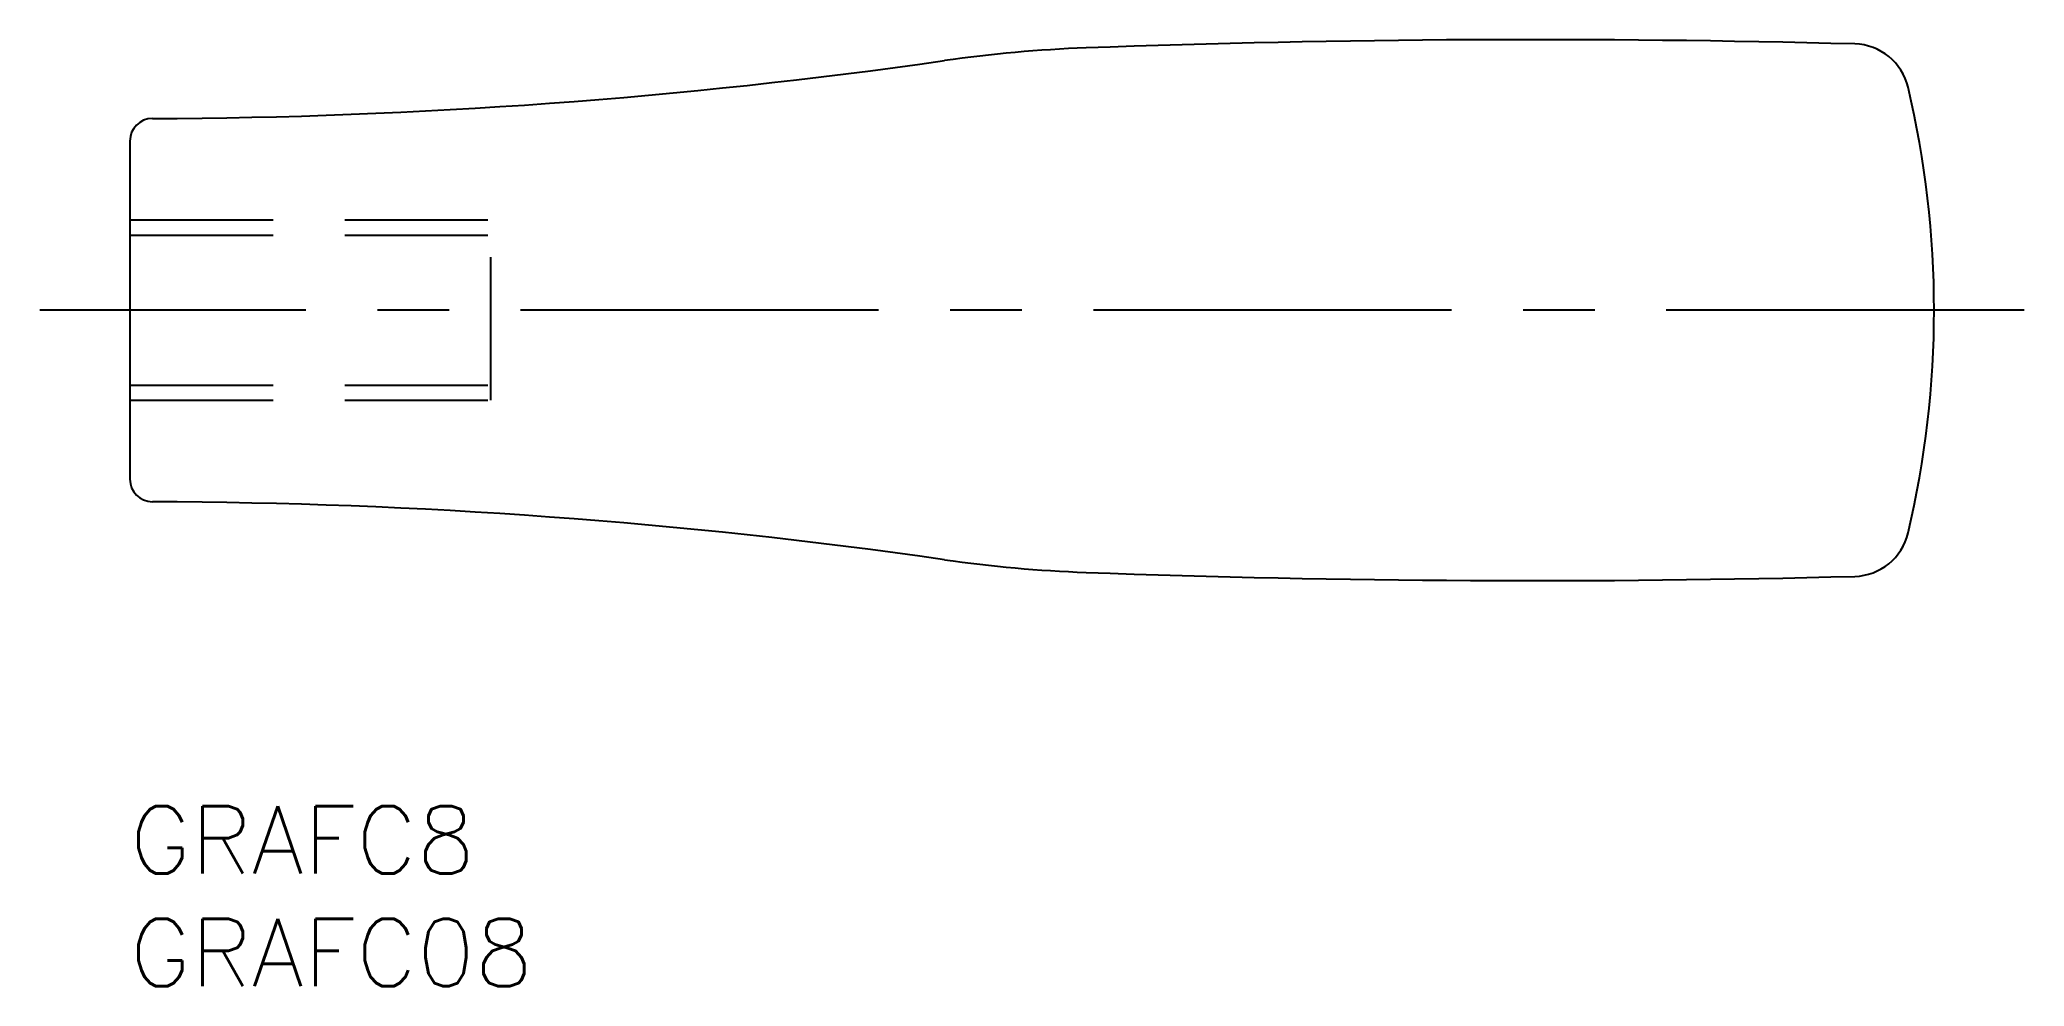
# Model space of a CAD drawing. Extents: x -4 to 84, y -8 to 34.
import ezdxf

# ---------------------------------------------------------------- set-up
doc = ezdxf.new("R2010")
doc.units = 0
doc.header["$LTSCALE"] = 0.5
doc.linetypes.add('CENTER', pattern=[50.8, 31.75, -6.35, 6.35, -6.35])
doc.linetypes.add('DASHED', pattern=[19.05, 12.7, -6.35])
for name, color, linetype in [('MSM_CENTER', 1, 'CENTER'), ('MSM_CONTINUOUS', 7, 'CONTINUOUS'), ('MSM_DASHED', 4, 'DASHED'), ('MSM_PART_NUMBER', 7, 'CONTINUOUS')]:
    doc.layers.add(name, color=color, linetype=linetype)
doc.styles.get("Standard").update_dxf_attribs({"font": 'txt.shx', "height": 3, "bigfont": 'bigfont.shx'})

# ---------------------------------------------------------------- blocks, each defined once
blk = doc.blocks.new('*U3')
at = {"layer": 'MSM_PART_NUMBER'}
blk.add_text('GRAFC8', height=3, dxfattribs=at).set_placement((0, -3))
blk = doc.blocks.new('*U4')
at = {"layer": 'MSM_PART_NUMBER'}
blk.add_text('GRAFC08', height=3, dxfattribs=at).set_placement((0, -8))

msp = doc.modelspace()

# ---------------------------------------------------------------- linework, layer by layer
at = {"layer": 'MSM_CENTER'}
msp.add_line((84, 22), (-4, 22), dxfattribs=at)
at = {"layer": 'MSM_CONTINUOUS'}
msp.add_line((0, 29.502), (0, 14.498), dxfattribs=at)
for centre, radius, start, end in [((44.616, -26.324), 60, 92.11353, 98.14261), ((62.2, -502.8), 536.8, 88.47545, 92.11353), ((76.415, 31.311), 2.5, 13.29106, 88.47545), ((0, 285.5), 255, 270.22381, 278.14261), ((37, 22), 43, 346.70894, 13.29106), ((1, 29.502), 1, 90.22381, 180), ((1, 14.498), 1, 180, 269.77619), ((0, -241.5), 255, 81.85739, 89.77619), ((76.415, 12.689), 2.5, 271.52455, 346.70894), ((44.616, 70.324), 60, 261.85739, 267.88647), ((62.2, 546.8), 536.8, 267.88647, 271.52455)]:
    msp.add_arc(centre, radius, start, end, dxfattribs=at)
at = {"layer": 'MSM_DASHED'}
for p, q in [((0, 26), (16, 26)), ((16, 18), (16, 26)), ((0, 25.323), (16, 25.323)), ((0, 18.676), (16, 18.676)), ((0, 18), (16, 18))]:
    msp.add_line(p, q, dxfattribs=at)

# ---------------------------------------------------------------- block references
at = {"layer": 'MSM_CONTINUOUS'}
for name in ['*U3', '*U4']:
    msp.add_blockref(name, (0, 0), dxfattribs=at)

doc.saveas('drawing.dxf')
